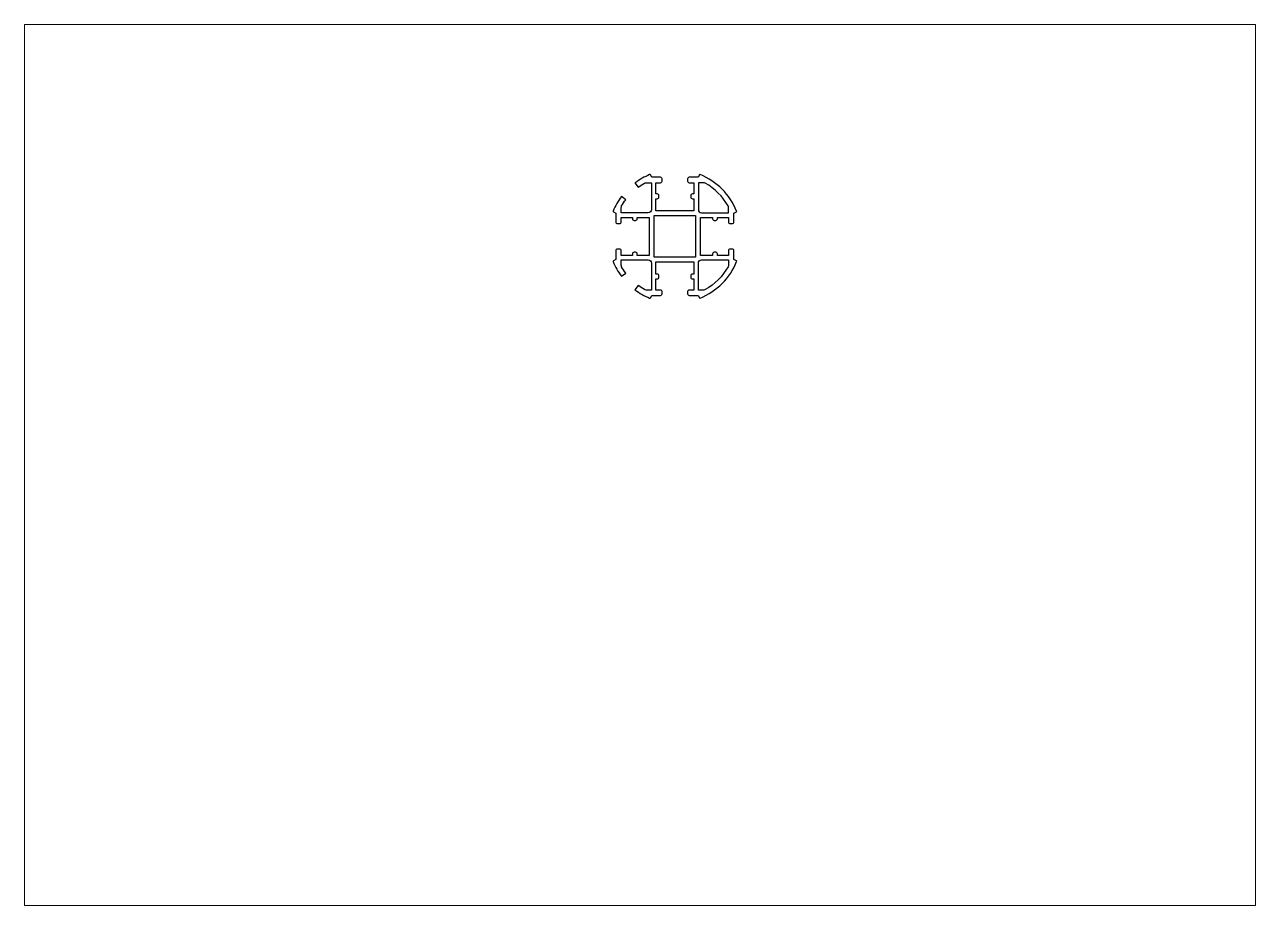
# Paper-space layout 'Layout1' of a CAD drawing. Extents: x 0 to 12.4, y 0 to 8.9.
# The model-space entities are those that its viewports show. They can reach past a viewport. Long polylines and large blocks are cut down to what shows.
import ezdxf

# ---------------------------------------------------------------- set-up
doc = ezdxf.new("R2010")
doc.units = 0
doc.header["$LTSCALE"] = 1.5
doc.layers.get('0').update_dxf_attribs({"linetype": 'CONTINUOUS'})
doc.layers.add('ANA', color=230, linetype='CONTINUOUS')

msp = doc.modelspace()

# ---------------------------------------------------------------- linework, layer by layer
at = {"layer": 'ANA', "color": 230, "linetype": 'BYBLOCK'}
for points in [[(-499.28, -41.5), (-499.28, -47.45), (-503.08, -47.45), (-503.08, -47, 0.414214), (-503.58, -46.5), (-504.08, -46.5, 0.414214), (-504.58, -47), (-504.58, -47.45), (-508.08, -47.45), (-508.08, -46, 0.414214), (-508.58, -45.5), (-509.28, -45.5, 0.414214), (-509.78, -46), (-509.78, -48.75), (-510.53, -49.16, 0.381204), (-510.62, -49.42, 0.063318), (-508.02, -54), (-506.66, -52.99, -0.030507), (-507.95, -51.03, -0.130577), (-508.08, -50.53), (-508.08, -48.85), (-499.63, -48.85, -0.414214), (-498.63, -49.85), (-498.63, -58.3), (-500.31, -58.3, -0.130577), (-500.81, -58.17, -0.030507), (-502.77, -56.88), (-503.78, -58.25, 0.063318), (-499.19, -60.84, 0.381204), (-498.94, -60.75), (-498.53, -60), (-495.78, -60, 0.414214), (-495.28, -59.5), (-495.28, -58.8, 0.414214), (-495.78, -58.3), (-497.23, -58.3), (-497.23, -54.8), (-496.78, -54.8, 0.414214), (-496.28, -54.3), (-496.28, -53.8, 0.414214), (-496.78, -53.3), (-497.23, -53.3), (-497.23, -49.5), (-485.33, -49.5), (-485.33, -53.3), (-485.78, -53.3, 0.414214), (-486.28, -53.8), (-486.28, -54.3, 0.414214), (-485.78, -54.8), (-485.33, -54.8), (-485.33, -58.3), (-486.78, -58.3, 0.414214), (-487.28, -58.8), (-487.28, -59.5, 0.414214), (-486.78, -60), (-484.03, -60), (-483.61, -60.75, 0.381204), (-483.36, -60.84, 0.201135), (-471.93, -49.42, 0.381204), (-472.02, -49.16), (-472.78, -48.75), (-472.78, -46, 0.414214), (-473.28, -45.5), (-473.98, -45.5, 0.414214), (-474.48, -46), (-474.48, -47.45), (-477.98, -47.45), (-477.98, -47, 0.414214), (-478.48, -46.5), (-478.98, -46.5, 0.414214), (-479.48, -47), (-479.48, -47.45), (-483.28, -47.45), (-483.28, -41.5), (-483.28, -35.55), (-479.48, -35.55), (-479.48, -36, 0.414214), (-478.98, -36.5), (-478.48, -36.5, 0.414214), (-477.98, -36), (-477.98, -35.55), (-474.48, -35.55), (-474.48, -37, 0.414214), (-473.98, -37.5), (-473.28, -37.5, 0.414214), (-472.78, -37), (-472.78, -34.25), (-472.02, -33.84, 0.381204), (-471.93, -33.58, 0.201135), (-483.36, -22.16, 0.381204), (-483.61, -22.25), (-484.03, -23), (-486.78, -23, 0.414214), (-487.28, -23.5), (-487.28, -24.2, 0.414214), (-486.78, -24.7), (-485.33, -24.7), (-485.33, -28.2), (-485.78, -28.2, 0.414214), (-486.28, -28.7), (-486.28, -29.2, 0.414214), (-485.78, -29.7), (-485.33, -29.7), (-485.33, -33.5), (-497.23, -33.5), (-497.23, -29.7), (-496.78, -29.7, 0.414214), (-496.28, -29.2), (-496.28, -28.7, 0.414214), (-496.78, -28.2), (-497.23, -28.2), (-497.23, -24.7), (-495.78, -24.7, 0.414214), (-495.28, -24.2), (-495.28, -23.5, 0.414214), (-495.78, -23), (-498.53, -23), (-498.94, -22.25, 0.381204), (-499.19, -22.16, 0.063318), (-503.78, -24.75), (-502.77, -26.12, -0.030507), (-500.81, -24.83, -0.130577), (-500.31, -24.7), (-498.63, -24.7), (-498.63, -33.15, -0.414214), (-499.63, -34.15), (-508.08, -34.15), (-508.08, -32.47, -0.130577), (-507.95, -31.97, -0.030507), (-506.66, -30.01), (-508.02, -29, 0.063318), (-510.62, -33.58, 0.381204), (-510.53, -33.84), (-509.78, -34.25), (-509.78, -37, 0.414214), (-509.28, -37.5), (-508.58, -37.5, 0.414214), (-508.08, -37), (-508.08, -35.55), (-504.58, -35.55), (-504.58, -36, 0.414214), (-504.08, -36.5), (-503.58, -36.5, 0.414214), (-503.08, -36), (-503.08, -35.55), (-499.28, -35.55)], [(-474.48, -32.47, 0.130577), (-474.61, -31.97, 0.133804), (-481.75, -24.83, 0.130577), (-482.24, -24.7), (-483.93, -24.7), (-483.93, -33.15, 0.414214), (-482.93, -34.15), (-474.48, -34.15)], [(-474.48, -50.53, -0.130577), (-474.61, -51.03, -0.133804), (-481.75, -58.17, -0.130577), (-482.24, -58.3), (-483.93, -58.3), (-483.93, -49.85, -0.414214), (-482.93, -48.85), (-474.48, -48.85)]]:
    msp.add_lwpolyline(points, format="xyb", close=True, dxfattribs=at)
msp.add_lwpolyline([(-497.78, -41.5), (-497.78, -35), (-491.28, -35), (-484.78, -35), (-484.78, -41.5), (-484.78, -48), (-491.28, -48), (-497.78, -48)], close=True, dxfattribs=at)
msp.add_lwpolyline([(-484.78, -52.28), (-484.78, -52.28)], dxfattribs=at)

psp = doc.layouts.get("Layout1")

# ---------------------------------------------------------------- viewports
at = {"layer": '0'}
psp.add_viewport(center=(6.202, 4.435), size=(12.401, 8.8772), view_center_point=(-502.187, -113.117), view_height=275.91753, dxfattribs=at)

doc.saveas('drawing.dxf')
